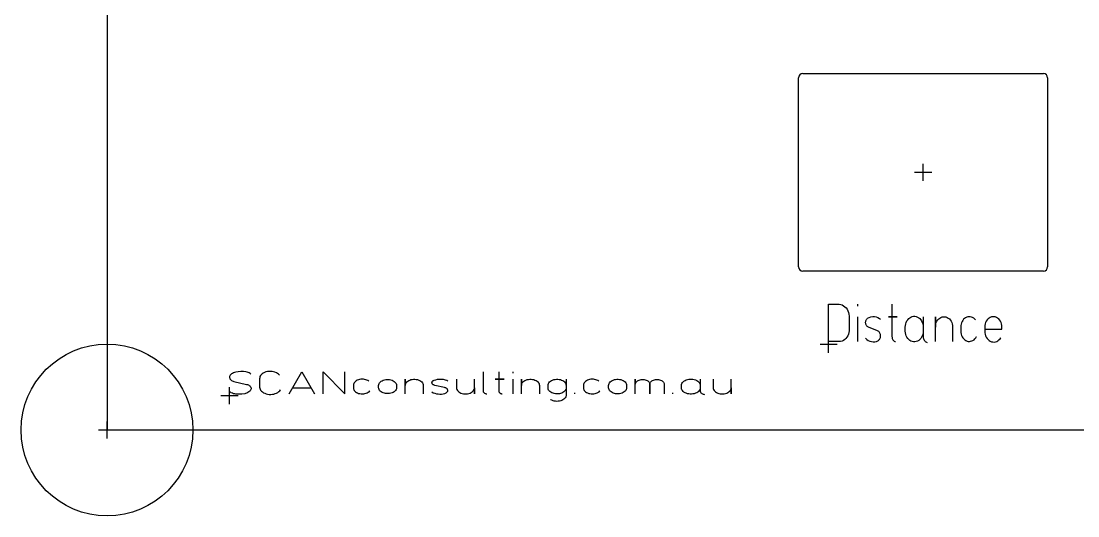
# Model space of a CAD drawing. Header units: millimetres. Extents: x -10 to 200, y -10 to 115.
# Drawn here: x -10 to 113, y -10 to 47.6 of the extents above; entities that cross this region are included whole.
import ezdxf

# ---------------------------------------------------------------- set-up
doc = ezdxf.new("R2010")
doc.units = ezdxf.units.MM
doc.layers.add('Contour', color=7, linetype='CONTINUOUS')
doc.layers.add('Engraving', color=7, linetype='CONTINUOUS')

msp = doc.modelspace()

# ---------------------------------------------------------------- linework, layer by layer
at = {"layer": 'Contour', "color": 7, "linetype": 'CONTINUOUS'}
for p, q in [((0, 105), (0, 0)), ((80.5, 19), (80.5, 41)), ((81, 41.5), (109, 41.5)), ((109.5, 41), (109.5, 19)), ((95, 29), (95, 31)), ((94, 30), (96, 30)), ((109, 18.5), (81, 18.5)), ((83, 10), (85, 10)), ((84, 9), (84, 11)), ((14.258, 3), (14.258, 5)), ((13.258, 4), (15.258, 4)), ((-1, 0), (1, 0)), ((-1, 0), (1, 0)), ((0, -1), (0, 1)), ((0, -1), (0, 1)), ((0, 0), (0, 0)), ((0, 0), (190, 0))]:
    msp.add_line(p, q, dxfattribs=at)
msp.add_circle((0, 0), 10, dxfattribs=at)
for centre, start, end in [((81, 41), 450, 180), ((109, 41), 360, 90), ((81, 19), 180, -90), ((109, 19), 270, 0)]:
    msp.add_arc(centre, 0.5, start, end, dxfattribs=at)
at = {"layer": 'Engraving', "color": 7, "linetype": 'CONTINUOUS'}
for p, q in [((84, 14.639), (85.236, 14.639)), ((84, 10.3), (84, 14.639)), ((85.236, 14.639), (85.413, 14.615)), ((85.413, 14.615), (85.585, 14.559)), ((85.585, 14.559), (85.749, 14.473)), ((85.749, 14.473), (85.9, 14.358)), ((85.9, 14.358), (86.036, 14.218)), ((86.036, 14.218), (86.154, 14.055)), ((86.154, 14.055), (86.249, 13.873)), ((86.249, 13.873), (86.321, 13.675)), ((86.321, 13.675), (86.369, 13.467)), ((87.349, 14.639), (87.349, 14.398)), ((91.376, 14.639), (91.376, 13.193)), ((86.369, 13.467), (86.391, 13.253)), ((86.391, 13.253), (86.392, 13.193)), ((86.392, 13.193), (86.392, 11.746)), ((87.349, 13.193), (87.349, 10.3)), ((88.31, 12.552), (88.319, 12.632)), ((88.31, 12.47), (88.31, 12.552)), ((88.32, 12.39), (88.31, 12.47)), ((88.319, 12.632), (88.338, 12.71)), ((88.34, 12.312), (88.32, 12.39)), ((88.338, 12.71), (88.367, 12.784)), ((88.37, 12.239), (88.34, 12.312)), ((88.367, 12.784), (88.404, 12.852)), ((88.404, 12.852), (88.448, 12.913)), ((88.448, 12.913), (88.501, 12.965)), ((88.501, 12.965), (88.545, 13)), ((88.545, 13), (88.733, 13.107)), ((88.733, 13.107), (88.931, 13.18)), ((88.931, 13.18), (89.137, 13.216)), ((89.137, 13.216), (89.345, 13.216)), ((89.345, 13.216), (89.55, 13.179)), ((89.55, 13.179), (89.748, 13.106)), ((89.748, 13.106), (89.936, 12.999)), ((89.936, 12.999), (90.06, 12.903)), ((91.974, 13.193), (90.977, 13.193)), ((90.977, 13.193), (91.376, 13.193)), ((91.376, 13.193), (91.974, 13.193)), ((91.376, 13.193), (91.376, 10.879)), ((92.942, 12.174), (92.977, 12.356)), ((92.977, 12.356), (93.033, 12.531)), ((93.033, 12.531), (93.111, 12.693)), ((93.111, 12.693), (93.207, 12.839)), ((93.207, 12.839), (93.321, 12.967)), ((93.321, 12.967), (93.449, 13.072)), ((93.449, 13.072), (93.588, 13.153)), ((93.588, 13.153), (93.736, 13.209)), ((93.736, 13.209), (93.889, 13.236)), ((93.889, 13.236), (94.045, 13.236)), ((94.045, 13.236), (94.198, 13.209)), ((94.198, 13.209), (94.346, 13.153)), ((94.346, 13.153), (94.486, 13.072)), ((94.486, 13.072), (94.613, 12.967)), ((94.613, 12.967), (94.727, 12.839)), ((94.727, 12.839), (94.823, 12.693)), ((94.823, 12.693), (94.901, 12.531)), ((94.901, 12.531), (94.957, 12.356)), ((94.957, 12.356), (94.992, 12.174)), ((95.004, 13.193), (95.004, 11.505)), ((96.439, 10.3), (96.439, 13.193)), ((96.439, 13.193), (96.439, 11.987)), ((96.45, 12.167), (96.484, 12.342)), ((96.484, 12.342), (96.537, 12.51)), ((96.537, 12.51), (96.612, 12.666)), ((96.612, 12.666), (96.705, 12.807)), ((96.705, 12.807), (96.814, 12.929)), ((96.814, 12.929), (96.938, 13.031)), ((96.938, 13.031), (97.072, 13.109)), ((97.072, 13.109), (97.214, 13.162)), ((97.214, 13.162), (97.361, 13.189)), ((97.361, 13.189), (97.51, 13.189)), ((97.51, 13.189), (97.657, 13.162)), ((97.657, 13.162), (97.799, 13.109)), ((97.799, 13.109), (97.934, 13.031)), ((97.934, 13.031), (98.057, 12.929)), ((98.057, 12.929), (98.166, 12.807)), ((98.166, 12.807), (98.259, 12.666)), ((98.259, 12.666), (98.334, 12.51)), ((98.334, 12.51), (98.387, 12.342)), ((98.387, 12.342), (98.421, 12.167)), ((99.427, 12.321), (99.398, 12.155)), ((99.474, 12.48), (99.427, 12.321)), ((99.539, 12.629), (99.474, 12.48)), ((99.621, 12.765), (99.539, 12.629)), ((99.719, 12.887), (99.621, 12.765)), ((99.829, 12.99), (99.719, 12.887)), ((99.95, 13.074), (99.829, 12.99)), ((100.08, 13.136), (99.95, 13.074)), ((100.216, 13.175), (100.08, 13.136)), ((100.355, 13.191), (100.216, 13.175)), ((100.495, 13.183), (100.355, 13.191)), ((100.632, 13.151), (100.495, 13.183)), ((100.763, 13.096), (100.632, 13.151)), ((100.888, 13.02), (100.763, 13.096)), ((101.002, 12.923), (100.888, 13.02)), ((101.104, 12.807), (101.002, 12.923)), ((102.225, 12.342), (102.192, 12.167)), ((102.279, 12.51), (102.225, 12.342)), ((102.354, 12.666), (102.279, 12.51)), ((102.447, 12.807), (102.354, 12.666)), ((102.556, 12.929), (102.447, 12.807)), ((102.679, 13.031), (102.556, 12.929)), ((102.813, 13.109), (102.679, 13.031)), ((102.956, 13.162), (102.813, 13.109)), ((103.103, 13.189), (102.956, 13.162)), ((103.252, 13.189), (103.103, 13.189)), ((103.399, 13.162), (103.252, 13.189)), ((103.541, 13.109), (103.399, 13.162)), ((103.676, 13.031), (103.541, 13.109)), ((103.798, 12.929), (103.676, 13.031)), ((103.908, 12.807), (103.798, 12.929)), ((104.001, 12.666), (103.908, 12.807)), ((104.075, 12.51), (104.001, 12.666)), ((104.129, 12.342), (104.075, 12.51)), ((104.163, 12.167), (104.129, 12.342)), ((86.3, 11.149), (86.222, 10.968)), ((86.354, 11.342), (86.3, 11.149)), ((86.385, 11.542), (86.354, 11.342)), ((86.392, 11.746), (86.385, 11.542)), ((88.407, 12.171), (88.37, 12.239)), ((88.453, 12.111), (88.407, 12.171)), ((88.505, 12.06), (88.453, 12.111)), ((88.563, 12.018), (88.505, 12.06)), ((88.625, 11.987), (88.563, 12.018)), ((89.701, 11.553), (88.625, 11.987)), ((89.769, 11.52), (89.701, 11.554)), ((89.701, 11.554), (89.701, 11.553)), ((89.832, 11.476), (89.769, 11.52)), ((89.889, 11.421), (89.832, 11.476)), ((89.939, 11.357), (89.889, 11.421)), ((89.981, 11.284), (89.939, 11.357)), ((90.014, 11.206), (89.981, 11.284)), ((90.037, 11.122), (90.014, 11.206)), ((90.051, 11.035), (90.037, 11.122)), ((92.931, 11.987), (92.942, 12.174)), ((92.931, 11.505), (92.931, 11.987)), ((92.932, 11.505), (92.931, 11.505)), ((92.943, 11.318), (92.932, 11.505)), ((92.978, 11.136), (92.943, 11.318)), ((93.034, 10.961), (92.978, 11.136)), ((94.958, 11.136), (94.902, 10.961)), ((94.992, 11.318), (94.958, 11.136)), ((94.992, 12.174), (95.003, 11.987)), ((95.004, 11.505), (94.992, 11.318)), ((95.003, 11.987), (95.004, 11.987)), ((95.004, 11.987), (95.004, 10.83)), ((96.439, 11.987), (96.45, 12.167)), ((98.421, 12.167), (98.432, 11.987)), ((98.432, 11.987), (98.433, 11.987)), ((98.433, 11.987), (98.433, 10.3)), ((99.398, 12.155), (99.39, 11.987)), ((99.39, 11.987), (99.39, 11.987)), ((99.39, 11.987), (99.39, 11.505)), ((99.39, 11.505), (99.4, 11.333)), ((99.4, 11.333), (99.431, 11.165)), ((99.431, 11.165), (99.481, 11.004)), ((102.192, 12.167), (102.181, 11.987)), ((102.181, 11.987), (102.181, 11.987)), ((102.181, 11.987), (102.181, 11.505)), ((102.181, 11.746), (104.174, 11.746)), ((102.181, 11.505), (102.192, 11.321)), ((102.192, 11.321), (102.225, 11.141)), ((102.225, 11.141), (102.28, 10.968)), ((104.174, 11.987), (104.163, 12.167)), ((104.174, 11.746), (104.174, 11.987)), ((85.236, 10.3), (84, 10.3)), ((85.403, 10.315), (85.236, 10.3)), ((85.568, 10.359), (85.403, 10.315)), ((85.726, 10.431), (85.568, 10.359)), ((85.873, 10.531), (85.726, 10.431)), ((86.007, 10.655), (85.873, 10.531)), ((86.124, 10.802), (86.007, 10.655)), ((86.222, 10.968), (86.124, 10.802)), ((88.305, 10.686), (88.457, 10.543)), ((88.457, 10.543), (88.623, 10.428)), ((88.623, 10.428), (88.802, 10.342)), ((88.802, 10.342), (88.988, 10.288)), ((88.988, 10.288), (89.18, 10.266)), ((89.18, 10.266), (89.371, 10.277)), ((89.371, 10.277), (89.56, 10.32)), ((89.56, 10.32), (89.741, 10.396)), ((89.741, 10.396), (89.806, 10.436)), ((89.741, 10.396), (89.741, 10.396)), ((89.806, 10.436), (89.866, 10.487)), ((89.866, 10.487), (89.919, 10.547)), ((89.919, 10.547), (89.964, 10.616)), ((89.964, 10.616), (90.002, 10.692)), ((90.002, 10.692), (90.029, 10.774)), ((90.029, 10.774), (90.046, 10.86)), ((90.046, 10.86), (90.054, 10.947)), ((90.054, 10.947), (90.051, 11.035)), ((91.376, 10.879), (91.381, 10.797)), ((91.381, 10.797), (91.394, 10.717)), ((91.394, 10.717), (91.417, 10.641)), ((91.417, 10.641), (91.449, 10.568)), ((91.449, 10.568), (91.488, 10.502)), ((91.488, 10.502), (91.535, 10.443)), ((91.535, 10.443), (91.589, 10.392)), ((91.589, 10.392), (91.646, 10.351)), ((91.646, 10.351), (91.709, 10.32)), ((91.709, 10.32), (91.775, 10.3)), ((91.775, 10.3), (91.775, 10.3)), ((93.112, 10.799), (93.034, 10.961)), ((93.208, 10.653), (93.112, 10.799)), ((93.322, 10.525), (93.208, 10.653)), ((93.45, 10.42), (93.322, 10.525)), ((93.589, 10.339), (93.45, 10.42)), ((93.737, 10.283), (93.589, 10.339)), ((93.89, 10.256), (93.737, 10.283)), ((94.046, 10.256), (93.89, 10.256)), ((94.199, 10.283), (94.046, 10.256)), ((94.347, 10.339), (94.199, 10.283)), ((94.486, 10.42), (94.347, 10.339)), ((94.614, 10.525), (94.486, 10.42)), ((94.728, 10.653), (94.614, 10.525)), ((94.824, 10.799), (94.728, 10.653)), ((94.902, 10.961), (94.824, 10.799)), ((95.004, 10.83), (95.018, 10.73)), ((95.018, 10.73), (95.044, 10.633)), ((95.044, 10.633), (95.081, 10.542)), ((95.081, 10.542), (95.128, 10.458)), ((95.128, 10.458), (95.185, 10.383)), ((95.185, 10.383), (95.251, 10.32)), ((95.251, 10.32), (95.323, 10.268)), ((95.323, 10.268), (95.401, 10.229)), ((95.401, 10.229), (95.482, 10.204)), ((95.482, 10.204), (95.482, 10.204)), ((99.481, 11.004), (99.55, 10.854)), ((99.55, 10.854), (99.636, 10.717)), ((99.636, 10.717), (99.737, 10.596)), ((99.737, 10.596), (99.852, 10.494)), ((99.852, 10.494), (99.978, 10.413)), ((99.978, 10.413), (100.112, 10.354)), ((100.112, 10.354), (100.251, 10.319)), ((100.251, 10.319), (100.393, 10.309)), ((100.393, 10.309), (100.534, 10.324)), ((100.534, 10.324), (100.673, 10.363)), ((100.673, 10.363), (100.805, 10.425)), ((100.805, 10.425), (100.93, 10.51)), ((100.93, 10.51), (101.042, 10.615)), ((101.042, 10.615), (101.141, 10.739)), ((101.141, 10.739), (101.224, 10.879)), ((101.224, 10.879), (101.224, 10.879)), ((102.28, 10.968), (102.354, 10.807)), ((102.354, 10.807), (102.448, 10.661)), ((102.448, 10.661), (102.558, 10.533)), ((102.558, 10.533), (102.682, 10.426)), ((102.682, 10.426), (102.818, 10.341)), ((102.818, 10.341), (102.962, 10.282)), ((102.962, 10.282), (103.113, 10.248)), ((103.113, 10.248), (103.266, 10.242)), ((103.266, 10.242), (103.417, 10.262)), ((103.417, 10.262), (103.565, 10.309)), ((103.565, 10.309), (103.706, 10.382)), ((103.706, 10.382), (103.836, 10.478)), ((103.836, 10.478), (103.953, 10.596)), ((103.953, 10.596), (104.055, 10.734)), ((104.055, 10.734), (104.055, 10.734)), ((14.273, 6.245), (14.259, 6.171)), ((14.259, 6.171), (14.261, 6.096)), ((14.301, 6.318), (14.273, 6.245)), ((14.345, 6.386), (14.301, 6.318)), ((14.402, 6.45), (14.345, 6.386)), ((14.495, 6.527), (14.402, 6.45)), ((14.402, 6.45), (14.402, 6.45)), ((14.603, 6.595), (14.495, 6.527)), ((14.722, 6.653), (14.603, 6.595)), ((14.852, 6.7), (14.722, 6.653)), ((14.989, 6.735), (14.852, 6.7)), ((15.279, 6.779), (14.989, 6.735)), ((14.989, 6.735), (14.989, 6.735)), ((15.574, 6.799), (15.279, 6.779)), ((15.872, 6.794), (15.574, 6.799)), ((16.165, 6.763), (15.872, 6.794)), ((16.302, 6.736), (16.165, 6.763)), ((16.165, 6.763), (16.165, 6.763)), ((16.432, 6.696), (16.302, 6.736)), ((16.552, 6.643), (16.432, 6.696)), ((16.659, 6.58), (16.552, 6.643)), ((16.752, 6.507), (16.659, 6.58)), ((17.804, 6.211), (17.769, 6.089)), ((17.865, 6.327), (17.804, 6.211)), ((17.95, 6.436), (17.865, 6.327)), ((18.059, 6.535), (17.95, 6.436)), ((18.188, 6.623), (18.059, 6.535)), ((18.335, 6.696), (18.188, 6.623)), ((18.496, 6.754), (18.335, 6.696)), ((18.667, 6.795), (18.496, 6.754)), ((18.847, 6.819), (18.667, 6.795)), ((19.028, 6.824), (18.847, 6.819)), ((19.209, 6.812), (19.028, 6.824)), ((19.386, 6.781), (19.209, 6.812)), ((19.553, 6.733), (19.386, 6.781)), ((19.709, 6.668), (19.553, 6.733)), ((19.847, 6.589), (19.709, 6.668)), ((19.97, 6.496), (19.847, 6.589)), ((20.069, 6.393), (19.97, 6.496)), ((21.202, 4.2), (22.672, 6.763)), ((22.672, 6.763), (24.141, 4.2)), ((25.148, 4.2), (25.148, 6.763)), ((25.148, 6.763), (27.667, 4.2)), ((27.667, 4.2), (27.667, 6.763)), ((43.785, 6.763), (43.785, 4.542)), ((45.591, 6.763), (45.591, 5.909)), ((47.227, 6.763), (47.227, 6.621)), ((14.261, 6.096), (14.28, 6.023)), ((14.28, 6.023), (14.314, 5.951)), ((14.314, 5.951), (14.363, 5.884)), ((14.363, 5.884), (14.425, 5.823)), ((14.425, 5.823), (14.498, 5.767)), ((14.498, 5.767), (14.584, 5.72)), ((14.584, 5.72), (14.678, 5.682)), ((14.678, 5.682), (14.78, 5.653)), ((14.78, 5.653), (14.78, 5.652)), ((14.78, 5.652), (16.249, 5.311)), ((16.249, 5.311), (16.354, 5.281)), ((16.354, 5.281), (16.45, 5.241)), ((16.45, 5.241), (16.537, 5.192)), ((16.537, 5.192), (16.612, 5.135)), ((16.612, 5.135), (16.674, 5.071)), ((16.674, 5.071), (16.723, 5.002)), ((16.723, 5.002), (16.755, 4.928)), ((16.755, 4.928), (16.77, 4.852)), ((17.762, 5.966), (17.76, 5.966)), ((17.76, 5.966), (17.76, 4.997)), ((17.76, 4.997), (17.773, 4.873)), ((17.769, 6.089), (17.762, 5.966)), ((28.683, 5.297), (28.674, 5.197)), ((28.674, 5.197), (28.674, 5.197)), ((28.674, 5.197), (28.674, 4.912)), ((28.712, 5.394), (28.683, 5.297)), ((28.762, 5.488), (28.712, 5.394)), ((28.831, 5.576), (28.762, 5.488)), ((28.918, 5.657), (28.831, 5.576)), ((29.02, 5.728), (28.918, 5.657)), ((29.137, 5.79), (29.02, 5.728)), ((29.265, 5.839), (29.137, 5.79)), ((29.402, 5.876), (29.265, 5.839)), ((29.545, 5.899), (29.402, 5.876)), ((29.691, 5.908), (29.545, 5.899)), ((29.838, 5.903), (29.691, 5.908)), ((29.983, 5.885), (29.838, 5.903)), ((30.121, 5.852), (29.983, 5.885)), ((30.252, 5.807), (30.121, 5.852)), ((30.372, 5.749), (30.252, 5.807)), ((30.479, 5.681), (30.372, 5.749)), ((31.613, 5.197), (31.631, 5.3)), ((31.613, 4.912), (31.613, 5.197)), ((31.631, 5.3), (31.669, 5.401)), ((31.669, 5.401), (31.729, 5.497)), ((31.729, 5.497), (31.809, 5.586)), ((31.809, 5.586), (31.908, 5.666)), ((31.908, 5.666), (32.023, 5.735)), ((32.023, 5.735), (32.151, 5.792)), ((32.151, 5.792), (32.289, 5.836)), ((32.289, 5.836), (32.437, 5.866)), ((32.437, 5.866), (32.589, 5.881)), ((32.589, 5.881), (32.742, 5.88)), ((32.742, 5.88), (32.894, 5.865)), ((32.894, 5.865), (33.041, 5.835)), ((33.041, 5.835), (33.18, 5.79)), ((33.18, 5.79), (33.307, 5.733)), ((33.307, 5.733), (33.421, 5.663)), ((33.421, 5.663), (33.519, 5.583)), ((33.519, 5.583), (33.598, 5.493)), ((33.598, 5.493), (33.657, 5.397)), ((33.657, 5.397), (33.696, 5.297)), ((33.696, 5.297), (33.71, 5.197)), ((33.71, 5.197), (33.71, 4.912)), ((34.719, 4.2), (34.719, 5.909)), ((34.719, 5.909), (34.719, 5.197)), ((34.719, 5.197), (34.73, 5.303)), ((34.73, 5.303), (34.766, 5.407)), ((34.766, 5.407), (34.823, 5.506)), ((34.823, 5.506), (34.901, 5.598)), ((34.901, 5.598), (34.999, 5.681)), ((34.999, 5.681), (35.114, 5.754)), ((35.114, 5.754), (35.243, 5.814)), ((35.243, 5.814), (35.385, 5.86)), ((35.385, 5.86), (35.535, 5.891)), ((35.535, 5.891), (35.69, 5.907)), ((35.69, 5.907), (35.846, 5.907)), ((35.846, 5.907), (36.001, 5.891)), ((36.001, 5.891), (36.151, 5.86)), ((36.151, 5.86), (36.293, 5.814)), ((36.293, 5.814), (36.423, 5.754)), ((36.423, 5.754), (36.538, 5.681)), ((36.538, 5.681), (36.635, 5.598)), ((36.635, 5.598), (36.713, 5.506)), ((36.713, 5.506), (36.77, 5.407)), ((36.77, 5.407), (36.806, 5.303)), ((36.806, 5.303), (36.818, 5.197)), ((36.818, 5.197), (36.818, 5.197)), ((36.818, 5.197), (36.818, 4.2)), ((37.829, 5.532), (37.839, 5.58)), ((37.829, 5.484), (37.829, 5.532)), ((37.841, 5.436), (37.829, 5.484)), ((37.839, 5.58), (37.86, 5.626)), ((37.861, 5.39), (37.841, 5.436)), ((37.86, 5.626), (37.891, 5.67)), ((37.891, 5.347), (37.861, 5.39)), ((37.891, 5.67), (37.929, 5.71)), ((37.93, 5.307), (37.891, 5.347)), ((37.929, 5.71), (37.978, 5.746)), ((37.979, 5.271), (37.93, 5.307)), ((37.978, 5.746), (38.032, 5.777)), ((38.034, 5.24), (37.979, 5.271)), ((38.032, 5.777), (38.076, 5.795)), ((38.094, 5.215), (38.034, 5.24)), ((38.076, 5.795), (38.274, 5.858)), ((38.16, 5.197), (38.094, 5.215)), ((39.294, 4.94), (38.16, 5.197)), ((38.274, 5.858), (38.483, 5.901)), ((38.483, 5.901), (38.7, 5.923)), ((38.7, 5.923), (38.918, 5.922)), ((38.918, 5.922), (39.135, 5.901)), ((39.135, 5.901), (39.344, 5.857)), ((39.365, 4.92), (39.294, 4.94)), ((39.294, 4.94), (39.294, 4.94)), ((39.344, 5.857), (39.542, 5.794)), ((39.542, 5.794), (39.671, 5.738)), ((40.679, 5.909), (40.679, 4.912)), ((42.778, 4.2), (42.778, 5.909)), ((46.22, 5.909), (45.171, 5.909)), ((45.171, 5.909), (45.591, 5.909)), ((45.591, 5.909), (46.22, 5.909)), ((45.591, 5.909), (45.591, 4.542)), ((47.227, 5.909), (47.227, 4.2)), ((48.235, 4.2), (48.235, 5.909)), ((48.235, 5.909), (48.235, 5.197)), ((48.235, 5.197), (48.247, 5.303)), ((48.247, 5.303), (48.282, 5.407)), ((48.282, 5.407), (48.34, 5.506)), ((48.34, 5.506), (48.418, 5.598)), ((48.418, 5.598), (48.515, 5.681)), ((48.515, 5.681), (48.63, 5.754)), ((48.63, 5.754), (48.76, 5.814)), ((48.76, 5.814), (48.901, 5.86)), ((48.901, 5.86), (49.052, 5.891)), ((49.052, 5.891), (49.207, 5.907)), ((49.207, 5.907), (49.363, 5.907)), ((49.363, 5.907), (49.518, 5.891)), ((49.518, 5.891), (49.668, 5.86)), ((49.668, 5.86), (49.809, 5.814)), ((49.809, 5.814), (49.939, 5.754)), ((49.939, 5.754), (50.054, 5.681)), ((50.054, 5.681), (50.151, 5.598)), ((50.151, 5.598), (50.229, 5.506)), ((50.229, 5.506), (50.287, 5.407)), ((50.287, 5.407), (50.322, 5.303)), ((50.322, 5.303), (50.334, 5.197)), ((50.334, 5.197), (50.334, 5.197)), ((50.334, 5.197), (50.334, 4.2)), ((51.341, 5.197), (51.353, 5.303)), ((51.341, 4.855), (51.341, 5.197)), ((51.353, 5.303), (51.388, 5.407)), ((51.388, 5.407), (51.446, 5.506)), ((51.446, 5.506), (51.524, 5.598)), ((51.524, 5.598), (51.621, 5.681)), ((51.621, 5.681), (51.736, 5.754)), ((51.736, 5.754), (51.866, 5.814)), ((51.866, 5.814), (52.007, 5.86)), ((52.007, 5.86), (52.157, 5.891)), ((52.157, 5.891), (52.312, 5.907)), ((52.312, 5.907), (52.469, 5.907)), ((52.469, 5.907), (52.623, 5.891)), ((52.623, 5.891), (52.774, 5.86)), ((52.774, 5.86), (52.915, 5.814)), ((52.915, 5.814), (53.045, 5.754)), ((53.045, 5.754), (53.16, 5.681)), ((53.16, 5.681), (53.257, 5.598)), ((53.257, 5.598), (53.335, 5.506)), ((53.335, 5.506), (53.393, 5.407)), ((53.393, 5.407), (53.428, 5.303)), ((53.428, 5.303), (53.44, 5.197)), ((53.44, 5.909), (53.44, 4.912)), ((53.44, 5.197), (53.44, 5.197)), ((53.44, 5.197), (53.44, 4.058)), ((55.464, 5.297), (55.455, 5.197)), ((55.455, 5.197), (55.455, 5.197)), ((55.455, 5.197), (55.455, 4.912)), ((55.493, 5.394), (55.464, 5.297)), ((55.543, 5.488), (55.493, 5.394)), ((55.613, 5.576), (55.543, 5.488)), ((55.7, 5.657), (55.613, 5.576)), ((55.801, 5.728), (55.7, 5.657)), ((55.918, 5.79), (55.801, 5.728)), ((56.046, 5.839), (55.918, 5.79)), ((56.183, 5.876), (56.046, 5.839)), ((56.326, 5.899), (56.183, 5.876)), ((56.472, 5.908), (56.326, 5.899)), ((56.619, 5.903), (56.472, 5.908)), ((56.764, 5.885), (56.619, 5.903)), ((56.902, 5.852), (56.764, 5.885)), ((57.033, 5.807), (56.902, 5.852)), ((57.153, 5.749), (57.033, 5.807)), ((57.26, 5.681), (57.153, 5.749)), ((58.393, 5.197), (58.404, 5.303)), ((58.393, 4.912), (58.393, 5.197)), ((58.404, 5.303), (58.44, 5.407)), ((58.44, 5.407), (58.497, 5.506)), ((58.497, 5.506), (58.575, 5.598)), ((58.575, 5.598), (58.673, 5.681)), ((58.673, 5.681), (58.788, 5.754)), ((58.788, 5.754), (58.917, 5.814)), ((58.917, 5.814), (59.059, 5.86)), ((59.059, 5.86), (59.209, 5.891)), ((59.209, 5.891), (59.364, 5.907)), ((59.364, 5.907), (59.52, 5.907)), ((59.52, 5.907), (59.675, 5.891)), ((59.675, 5.891), (59.825, 5.86)), ((59.825, 5.86), (59.967, 5.814)), ((59.967, 5.814), (60.096, 5.754)), ((60.096, 5.754), (60.211, 5.681)), ((60.211, 5.681), (60.309, 5.598)), ((60.309, 5.598), (60.387, 5.506)), ((60.387, 5.506), (60.444, 5.407)), ((60.444, 5.407), (60.48, 5.303)), ((60.48, 5.303), (60.491, 5.197)), ((60.491, 5.197), (60.491, 5.197)), ((60.491, 5.197), (60.491, 4.912)), ((61.5, 4.2), (61.5, 5.909)), ((61.5, 5.909), (61.5, 5.339)), ((61.5, 5.339), (61.514, 5.422)), ((61.514, 5.422), (61.545, 5.503)), ((61.545, 5.503), (61.594, 5.579)), ((61.594, 5.579), (61.66, 5.65)), ((61.66, 5.65), (61.74, 5.714)), ((61.74, 5.714), (61.831, 5.77)), ((61.831, 5.77), (61.935, 5.815)), ((61.935, 5.815), (62.047, 5.85)), ((62.047, 5.85), (62.166, 5.873)), ((62.166, 5.873), (62.287, 5.884)), ((62.287, 5.884), (62.411, 5.883)), ((62.411, 5.883), (62.533, 5.87)), ((62.533, 5.87), (62.649, 5.845)), ((62.649, 5.845), (62.76, 5.809)), ((62.76, 5.809), (62.863, 5.762)), ((62.863, 5.762), (62.953, 5.705)), ((62.953, 5.705), (63.031, 5.64)), ((63.031, 5.64), (63.093, 5.568)), ((63.093, 5.568), (63.14, 5.491)), ((63.14, 5.491), (63.17, 5.41)), ((63.17, 5.41), (63.179, 5.339)), ((63.179, 5.339), (63.193, 5.422)), ((63.179, 5.339), (63.179, 4.2)), ((63.179, 4.2), (63.179, 5.339)), ((63.193, 5.422), (63.224, 5.503)), ((63.224, 5.503), (63.273, 5.579)), ((63.273, 5.579), (63.339, 5.65)), ((63.339, 5.65), (63.419, 5.714)), ((63.419, 5.714), (63.51, 5.77)), ((63.51, 5.77), (63.613, 5.815)), ((63.613, 5.815), (63.725, 5.85)), ((63.725, 5.85), (63.845, 5.873)), ((63.845, 5.873), (63.966, 5.884)), ((63.966, 5.884), (64.09, 5.883)), ((64.09, 5.883), (64.212, 5.87)), ((64.212, 5.87), (64.328, 5.845)), ((64.328, 5.845), (64.439, 5.809)), ((64.439, 5.809), (64.542, 5.762)), ((64.542, 5.762), (64.632, 5.705)), ((64.632, 5.705), (64.71, 5.64)), ((64.71, 5.64), (64.772, 5.568)), ((64.772, 5.568), (64.819, 5.491)), ((64.819, 5.491), (64.849, 5.41)), ((64.849, 5.41), (64.857, 5.339)), ((64.857, 5.339), (64.857, 4.2)), ((66.872, 5.197), (66.884, 5.307)), ((66.872, 4.912), (66.872, 5.197)), ((66.884, 5.307), (66.921, 5.415)), ((66.921, 5.415), (66.98, 5.518)), ((66.98, 5.518), (67.063, 5.614)), ((67.063, 5.614), (67.164, 5.7)), ((67.164, 5.7), (67.284, 5.776)), ((67.284, 5.776), (67.418, 5.838)), ((67.418, 5.838), (67.565, 5.886)), ((67.565, 5.886), (67.72, 5.918)), ((67.72, 5.918), (67.882, 5.935)), ((67.882, 5.935), (68.044, 5.935)), ((68.044, 5.935), (68.206, 5.918)), ((68.206, 5.918), (68.361, 5.886)), ((68.361, 5.886), (68.509, 5.838)), ((68.509, 5.838), (68.643, 5.776)), ((68.643, 5.776), (68.762, 5.7)), ((68.762, 5.7), (68.864, 5.614)), ((68.864, 5.614), (68.946, 5.518)), ((68.946, 5.518), (69.005, 5.415)), ((69.005, 5.415), (69.042, 5.307)), ((69.042, 5.307), (69.054, 5.197)), ((69.054, 5.197), (69.055, 5.197)), ((69.055, 5.909), (69.055, 4.912)), ((69.055, 5.197), (69.055, 4.513)), ((70.566, 5.909), (70.566, 4.912)), ((72.665, 4.2), (72.665, 5.909)), ((14.36, 4.389), (14.276, 4.456)), ((14.469, 4.323), (14.36, 4.389)), ((14.591, 4.269), (14.469, 4.323)), ((14.724, 4.228), (14.591, 4.269)), ((14.864, 4.2), (14.724, 4.228)), ((14.995, 4.183), (14.864, 4.2)), ((15.344, 4.163), (14.995, 4.183)), ((15.695, 4.178), (15.344, 4.163)), ((16.039, 4.228), (15.695, 4.178)), ((16.106, 4.244), (16.039, 4.228)), ((16.257, 4.29), (16.106, 4.244)), ((16.397, 4.352), (16.257, 4.29)), ((16.521, 4.427), (16.397, 4.352)), ((16.627, 4.513), (16.521, 4.427)), ((16.669, 4.557), (16.627, 4.513)), ((16.718, 4.626), (16.669, 4.557)), ((16.752, 4.7), (16.718, 4.626)), ((16.77, 4.775), (16.752, 4.7)), ((16.77, 4.852), (16.77, 4.775)), ((17.773, 4.873), (17.815, 4.752)), ((17.815, 4.752), (17.88, 4.636)), ((17.88, 4.636), (17.97, 4.527)), ((17.97, 4.527), (18.082, 4.429)), ((18.082, 4.429), (18.213, 4.342)), ((18.213, 4.342), (18.362, 4.27)), ((18.362, 4.27), (18.524, 4.212)), ((18.524, 4.212), (18.698, 4.172)), ((18.698, 4.172), (18.878, 4.149)), ((18.878, 4.149), (19.06, 4.143)), ((19.06, 4.143), (19.243, 4.156)), ((19.243, 4.156), (19.421, 4.187)), ((19.421, 4.187), (19.589, 4.235)), ((19.589, 4.235), (19.747, 4.299)), ((19.747, 4.299), (19.889, 4.377)), ((19.889, 4.377), (20.012, 4.469)), ((20.012, 4.469), (20.116, 4.572)), ((20.116, 4.572), (20.195, 4.684)), ((20.195, 4.684), (20.195, 4.684)), ((21.622, 4.912), (23.721, 4.912)), ((28.674, 4.912), (28.684, 4.81)), ((28.684, 4.81), (28.716, 4.711)), ((28.716, 4.711), (28.77, 4.616)), ((28.77, 4.616), (28.842, 4.527)), ((28.842, 4.527), (28.932, 4.445)), ((28.932, 4.445), (29.038, 4.374)), ((29.038, 4.374), (29.159, 4.313)), ((29.159, 4.313), (29.291, 4.265)), ((29.291, 4.265), (29.433, 4.231)), ((29.433, 4.231), (29.58, 4.21)), ((29.58, 4.21), (29.729, 4.204)), ((29.729, 4.204), (29.879, 4.213)), ((29.879, 4.213), (30.025, 4.236)), ((30.025, 4.236), (30.164, 4.273)), ((30.164, 4.273), (30.295, 4.323)), ((30.295, 4.323), (30.413, 4.386)), ((30.413, 4.386), (30.518, 4.459)), ((30.518, 4.459), (30.605, 4.542)), ((30.605, 4.542), (30.605, 4.542)), ((31.631, 4.813), (31.613, 4.912)), ((31.669, 4.712), (31.631, 4.813)), ((31.728, 4.616), (31.669, 4.712)), ((31.807, 4.527), (31.728, 4.616)), ((31.905, 4.447), (31.807, 4.527)), ((32.018, 4.377), (31.905, 4.447)), ((32.146, 4.32), (32.018, 4.377)), ((32.285, 4.275), (32.146, 4.32)), ((32.431, 4.245), (32.285, 4.275)), ((32.583, 4.23), (32.431, 4.245)), ((32.736, 4.229), (32.583, 4.23)), ((32.888, 4.244), (32.736, 4.229)), ((33.035, 4.274), (32.888, 4.244)), ((33.174, 4.318), (33.035, 4.274)), ((33.302, 4.375), (33.174, 4.318)), ((33.416, 4.444), (33.302, 4.375)), ((33.514, 4.524), (33.416, 4.444)), ((33.594, 4.613), (33.514, 4.524)), ((33.654, 4.708), (33.594, 4.613)), ((33.693, 4.809), (33.654, 4.708)), ((33.71, 4.912), (33.693, 4.809)), ((37.824, 4.428), (37.984, 4.344)), ((37.984, 4.344), (38.159, 4.276)), ((38.159, 4.276), (38.346, 4.225)), ((38.346, 4.225), (38.544, 4.193)), ((38.544, 4.193), (38.744, 4.18)), ((38.744, 4.18), (38.946, 4.187)), ((38.946, 4.187), (39.144, 4.212)), ((39.144, 4.212), (39.335, 4.257)), ((39.335, 4.257), (39.403, 4.281)), ((39.335, 4.257), (39.335, 4.257)), ((39.431, 4.894), (39.365, 4.92)), ((39.403, 4.281), (39.466, 4.311)), ((39.49, 4.861), (39.431, 4.894)), ((39.466, 4.311), (39.522, 4.346)), ((39.543, 4.823), (39.49, 4.861)), ((39.522, 4.346), (39.57, 4.387)), ((39.587, 4.781), (39.543, 4.823)), ((39.57, 4.387), (39.608, 4.432)), ((39.621, 4.734), (39.587, 4.781)), ((39.608, 4.432), (39.637, 4.48)), ((39.646, 4.685), (39.621, 4.734)), ((39.637, 4.48), (39.655, 4.53)), ((39.659, 4.634), (39.646, 4.685)), ((39.655, 4.53), (39.664, 4.582)), ((39.664, 4.582), (39.659, 4.634)), ((40.679, 4.912), (40.691, 4.806)), ((40.691, 4.806), (40.727, 4.702)), ((40.727, 4.702), (40.784, 4.603)), ((40.784, 4.603), (40.862, 4.511)), ((40.862, 4.511), (40.96, 4.428)), ((40.96, 4.428), (41.074, 4.355)), ((41.074, 4.355), (41.204, 4.295)), ((41.204, 4.295), (41.346, 4.249)), ((41.346, 4.249), (41.496, 4.218)), ((41.496, 4.218), (41.651, 4.202)), ((41.651, 4.202), (41.807, 4.202)), ((41.807, 4.202), (41.962, 4.218)), ((41.962, 4.218), (42.112, 4.249)), ((42.112, 4.249), (42.254, 4.295)), ((42.254, 4.295), (42.383, 4.355)), ((42.383, 4.355), (42.498, 4.428)), ((42.498, 4.428), (42.596, 4.511)), ((42.596, 4.511), (42.674, 4.603)), ((42.674, 4.603), (42.731, 4.702)), ((42.731, 4.702), (42.767, 4.806)), ((42.767, 4.806), (42.778, 4.912)), ((42.778, 4.912), (42.778, 4.912)), ((42.778, 4.912), (42.778, 4.2)), ((43.785, 4.542), (43.79, 4.494)), ((43.79, 4.494), (43.804, 4.446)), ((43.804, 4.446), (43.828, 4.401)), ((43.828, 4.401), (43.862, 4.358)), ((43.862, 4.358), (43.903, 4.319)), ((43.903, 4.319), (43.953, 4.284)), ((43.953, 4.284), (44.009, 4.254)), ((44.009, 4.254), (44.07, 4.23)), ((44.07, 4.23), (44.136, 4.212)), ((44.136, 4.212), (44.205, 4.2)), ((44.205, 4.2), (44.205, 4.2)), ((45.591, 4.542), (45.595, 4.494)), ((45.595, 4.494), (45.61, 4.447)), ((45.61, 4.447), (45.634, 4.401)), ((45.634, 4.401), (45.667, 4.359)), ((45.667, 4.359), (45.709, 4.319)), ((45.709, 4.319), (45.757, 4.285)), ((45.757, 4.285), (45.813, 4.255)), ((45.813, 4.255), (45.875, 4.23)), ((45.875, 4.23), (45.94, 4.212)), ((45.94, 4.212), (46.009, 4.2)), ((46.009, 4.2), (46.009, 4.2)), ((51.341, 4.849), (51.341, 4.855)), ((51.366, 4.746), (51.341, 4.849)), ((51.41, 4.647), (51.366, 4.746)), ((51.477, 4.553), (51.41, 4.647)), ((51.563, 4.467), (51.477, 4.553)), ((51.667, 4.39), (51.563, 4.467)), ((51.785, 4.325), (51.667, 4.39)), ((51.916, 4.271), (51.785, 4.325)), ((52.057, 4.231), (51.916, 4.271)), ((52.206, 4.206), (52.057, 4.231)), ((52.358, 4.195), (52.206, 4.206)), ((52.511, 4.2), (52.358, 4.195)), ((52.662, 4.22), (52.511, 4.2)), ((52.808, 4.254), (52.662, 4.22)), ((52.943, 4.302), (52.808, 4.254)), ((53.067, 4.363), (52.943, 4.302)), ((53.176, 4.436), (53.067, 4.363)), ((53.269, 4.518), (53.176, 4.436)), ((53.343, 4.609), (53.269, 4.518)), ((53.344, 3.755), (53.27, 3.663)), ((53.397, 4.707), (53.343, 4.609)), ((53.397, 3.852), (53.344, 3.755)), ((53.43, 4.808), (53.397, 4.707)), ((53.43, 3.954), (53.397, 3.852)), ((53.44, 4.912), (53.43, 4.808)), ((53.44, 4.058), (53.43, 3.954)), ((54.447, 4.2), (54.447, 4.342)), ((55.455, 4.912), (55.465, 4.81)), ((55.465, 4.81), (55.498, 4.711)), ((55.498, 4.711), (55.551, 4.616)), ((55.551, 4.616), (55.623, 4.527)), ((55.623, 4.527), (55.713, 4.445)), ((55.713, 4.445), (55.819, 4.374)), ((55.819, 4.374), (55.94, 4.313)), ((55.94, 4.313), (56.072, 4.265)), ((56.072, 4.265), (56.214, 4.231)), ((56.214, 4.231), (56.361, 4.21)), ((56.361, 4.21), (56.51, 4.204)), ((56.51, 4.204), (56.661, 4.213)), ((56.661, 4.213), (56.806, 4.236)), ((56.806, 4.236), (56.945, 4.273)), ((56.945, 4.273), (57.076, 4.323)), ((57.076, 4.323), (57.194, 4.386)), ((57.194, 4.386), (57.299, 4.459)), ((57.299, 4.459), (57.386, 4.542)), ((57.386, 4.542), (57.386, 4.542)), ((58.404, 4.806), (58.393, 4.912)), ((58.393, 4.912), (58.393, 4.912)), ((58.44, 4.702), (58.404, 4.806)), ((58.497, 4.603), (58.44, 4.702)), ((58.575, 4.511), (58.497, 4.603)), ((58.673, 4.428), (58.575, 4.511)), ((58.788, 4.355), (58.673, 4.428)), ((58.917, 4.295), (58.788, 4.355)), ((59.059, 4.249), (58.917, 4.295)), ((59.209, 4.218), (59.059, 4.249)), ((59.364, 4.202), (59.209, 4.218)), ((59.52, 4.202), (59.364, 4.202)), ((59.675, 4.218), (59.52, 4.202)), ((59.825, 4.249), (59.675, 4.218)), ((59.967, 4.295), (59.825, 4.249)), ((60.096, 4.355), (59.967, 4.295)), ((60.211, 4.428), (60.096, 4.355)), ((60.309, 4.511), (60.211, 4.428)), ((60.387, 4.603), (60.309, 4.511)), ((60.444, 4.702), (60.387, 4.603)), ((60.48, 4.806), (60.444, 4.702)), ((60.491, 4.912), (60.48, 4.806)), ((65.864, 4.2), (65.864, 4.342)), ((66.874, 4.912), (66.872, 4.912)), ((66.886, 4.802), (66.874, 4.912)), ((66.923, 4.694), (66.886, 4.802)), ((66.982, 4.591), (66.923, 4.694)), ((67.064, 4.495), (66.982, 4.591)), ((67.166, 4.409), (67.064, 4.495)), ((67.285, 4.333), (67.166, 4.409)), ((67.419, 4.271), (67.285, 4.333)), ((67.567, 4.223), (67.419, 4.271)), ((67.721, 4.191), (67.567, 4.223)), ((67.884, 4.174), (67.721, 4.191)), ((68.046, 4.174), (67.884, 4.174)), ((68.208, 4.191), (68.046, 4.174)), ((68.363, 4.223), (68.208, 4.191)), ((68.51, 4.271), (68.363, 4.223)), ((68.644, 4.333), (68.51, 4.271)), ((68.764, 4.409), (68.644, 4.333)), ((68.865, 4.495), (68.764, 4.409)), ((68.948, 4.591), (68.865, 4.495)), ((69.007, 4.694), (68.948, 4.591)), ((69.044, 4.802), (69.007, 4.694)), ((69.055, 4.912), (69.044, 4.802)), ((69.055, 4.513), (69.07, 4.454)), ((69.07, 4.454), (69.097, 4.397)), ((69.097, 4.397), (69.136, 4.343)), ((69.136, 4.343), (69.187, 4.293)), ((69.187, 4.293), (69.246, 4.249)), ((69.246, 4.249), (69.315, 4.212)), ((69.315, 4.212), (69.39, 4.181)), ((69.39, 4.181), (69.473, 4.158)), ((69.473, 4.158), (69.558, 4.143)), ((69.558, 4.143), (69.558, 4.143)), ((70.566, 4.912), (70.578, 4.806)), ((70.578, 4.806), (70.613, 4.702)), ((70.613, 4.702), (70.671, 4.603)), ((70.671, 4.603), (70.749, 4.511)), ((70.749, 4.511), (70.846, 4.428)), ((70.846, 4.428), (70.961, 4.355)), ((70.961, 4.355), (71.091, 4.295)), ((71.091, 4.295), (71.233, 4.249)), ((71.233, 4.249), (71.383, 4.218)), ((71.383, 4.218), (71.538, 4.202)), ((71.538, 4.202), (71.694, 4.202)), ((71.694, 4.202), (71.849, 4.218)), ((71.849, 4.218), (71.999, 4.249)), ((71.999, 4.249), (72.141, 4.295)), ((72.141, 4.295), (72.27, 4.355)), ((72.27, 4.355), (72.385, 4.428)), ((72.385, 4.428), (72.482, 4.511)), ((72.482, 4.511), (72.561, 4.603)), ((72.561, 4.603), (72.618, 4.702)), ((72.618, 4.702), (72.653, 4.806)), ((72.653, 4.806), (72.665, 4.912)), ((72.665, 4.912), (72.665, 4.912)), ((72.665, 4.912), (72.665, 4.2)), ((51.664, 3.526), (51.634, 3.545)), ((51.783, 3.461), (51.664, 3.526)), ((51.916, 3.408), (51.783, 3.461)), ((52.059, 3.369), (51.916, 3.408)), ((52.208, 3.345), (52.059, 3.369)), ((52.361, 3.335), (52.208, 3.345)), ((52.514, 3.341), (52.361, 3.335)), ((52.665, 3.361), (52.514, 3.341)), ((52.809, 3.396), (52.665, 3.361)), ((52.945, 3.445), (52.809, 3.396)), ((53.068, 3.507), (52.945, 3.445)), ((53.177, 3.58), (53.068, 3.507)), ((53.27, 3.663), (53.177, 3.58))]:
    msp.add_line(p, q, dxfattribs=at)

doc.saveas('drawing.dxf')
